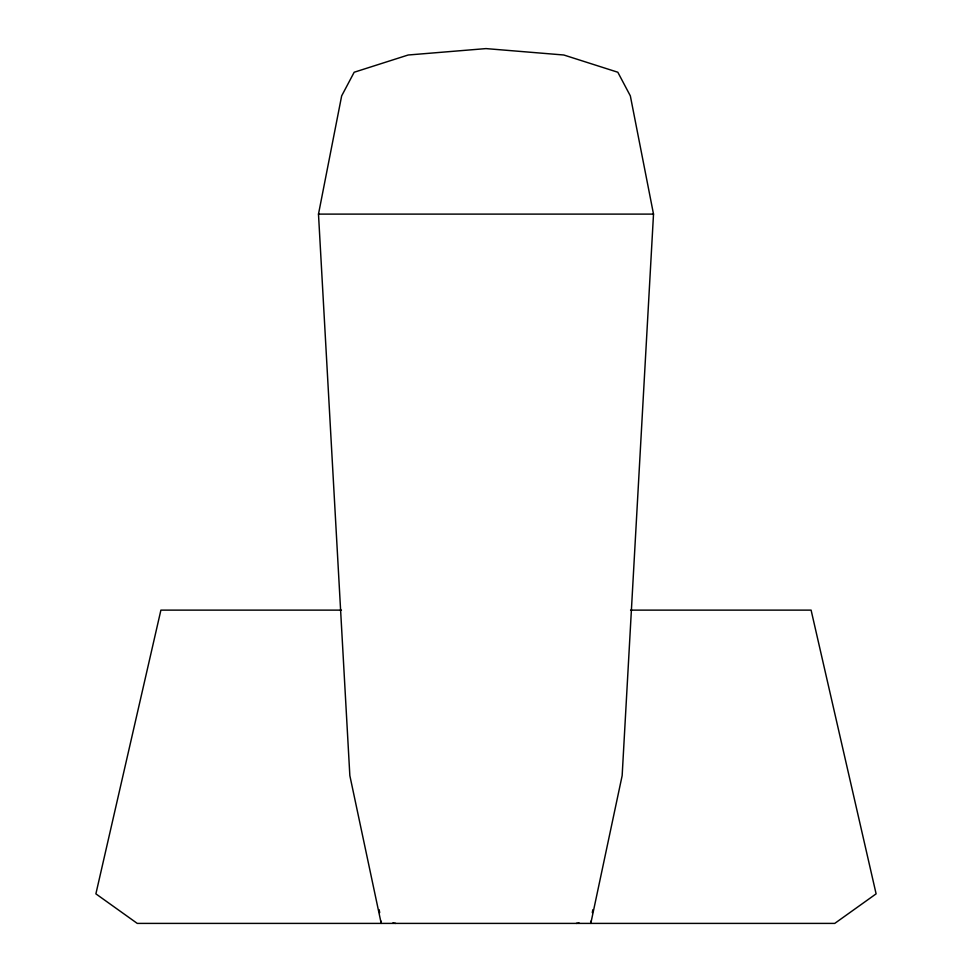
<?xml version="1.0" encoding="UTF-8"?>
<svg xmlns="http://www.w3.org/2000/svg" width="972" height="972" viewBox="0 0 972 972"><rect width="100%" height="100%" fill="white"/><g stroke="black" fill="none" stroke-linecap="round" stroke-linejoin="round"><path stroke-width="1.46" d="M381.316 921.262L381.206 923.4L349.847 775.632L318.488 214.107L341.658 95.888L354.173 72.244L408.179 55.003L486 48.6L563.821 55.003L617.827 72.244L630.342 95.888L653.512 214.107L622.153 775.632L590.794 923.4L590.684 921.262M592.3 912.611L592.847 909.719M576.262 923.4L579.142 922.975M318.488 214.107L653.512 214.107M341.439 610.124L160.902 610.124L95.888 893.851L137.259 923.4L834.741 923.4L876.112 893.851L811.098 610.124L630.561 610.124M392.858 922.975L395.738 923.4M379.153 909.719L379.7 912.611"/></g></svg>
